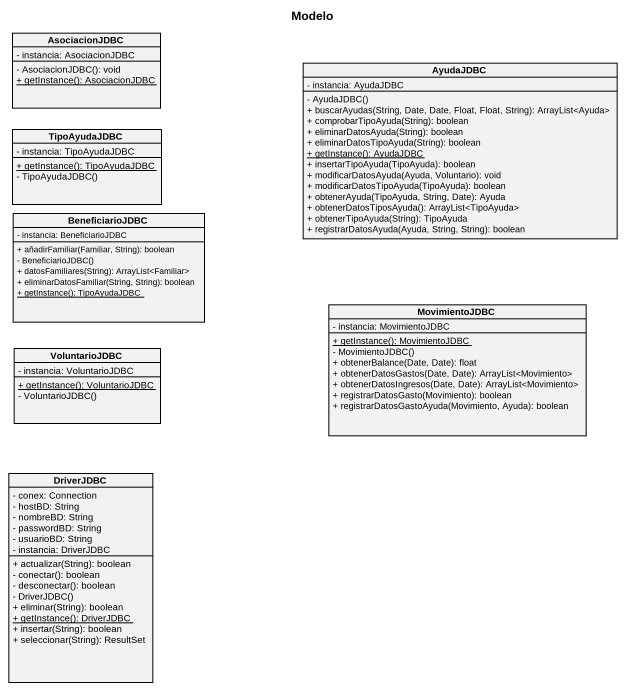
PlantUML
@startuml
title Modelo
hide circle
hide empty members
skinparam classAttributeIconSize 0
class AsociacionJDBC {
  - instancia: AsociacionJDBC
  - AsociacionJDBC(): void
  {static} + getInstance(): AsociacionJDBC
}
class AyudaJDBC {
  - instancia: AyudaJDBC
  - AyudaJDBC()
  + buscarAyudas(String, Date, Date, Float, Float, String): ArrayList<Ayuda>
  + comprobarTipoAyuda(String): boolean
  + eliminarDatosAyuda(String): boolean
  + eliminarDatosTipoAyuda(String): boolean
  {static} + getInstance(): AyudaJDBC
  + insertarTipoAyuda(TipoAyuda): boolean
  + modificarDatosAyuda(Ayuda, Voluntario): void
  + modificarDatosTipoAyuda(TipoAyuda): boolean
  + obtenerAyuda(TipoAyuda, String, Date): Ayuda
  + obtenerDatosTiposAyuda(): ArrayList<TipoAyuda>
  + obtenerTipoAyuda(String): TipoAyuda
  + registrarDatosAyuda(Ayuda, String, String): boolean
}
class TipoAyudaJDBC {
  - instancia: TipoAyudaJDBC
  {static} + getInstance(): TipoAyudaJDBC
  - TipoAyudaJDBC()
}
class BeneficiarioJDBC {
  - instancia: BeneficiarioJDBC
  + añadirFamiliar(Familiar, String): boolean
  - BeneficiarioJDBC()
  + datosFamiliares(String): ArrayList<Familiar>
  + eliminarDatosFamiliar(String, String): boolean
  {static} + getInstance(): TipoAyudaJDBC
}
class MovimientoJDBC {
  - instancia: MovimientoJDBC
  {static} + getInstance(): MovimientoJDBC
  - MovimientoJDBC()
  + obtenerBalance(Date, Date): float
  + obtenerDatosGastos(Date, Date): ArrayList<Movimiento>
  + obtenerDatosIngresos(Date, Date): ArrayList<Movimiento>
  + registrarDatosGasto(Movimiento): boolean
  + registrarDatosGastoAyuda(Movimiento, Ayuda): boolean
}
class VoluntarioJDBC {
  - instancia: VoluntarioJDBC
  {static} + getInstance(): VoluntarioJDBC
  - VoluntarioJDBC()
}
class DriverJDBC {
  - conex: Connection
  - hostBD: String
  - nombreBD: String
  - passwordBD: String
  - usuarioBD: String
  - instancia: DriverJDBC
  + actualizar(String): boolean
  - conectar(): boolean
  - desconectar(): boolean
  - DriverJDBC()
  + eliminar(String): boolean
  {static} + getInstance(): DriverJDBC
  + insertar(String): boolean
  + seleccionar(String): ResultSet
}
@enduml
